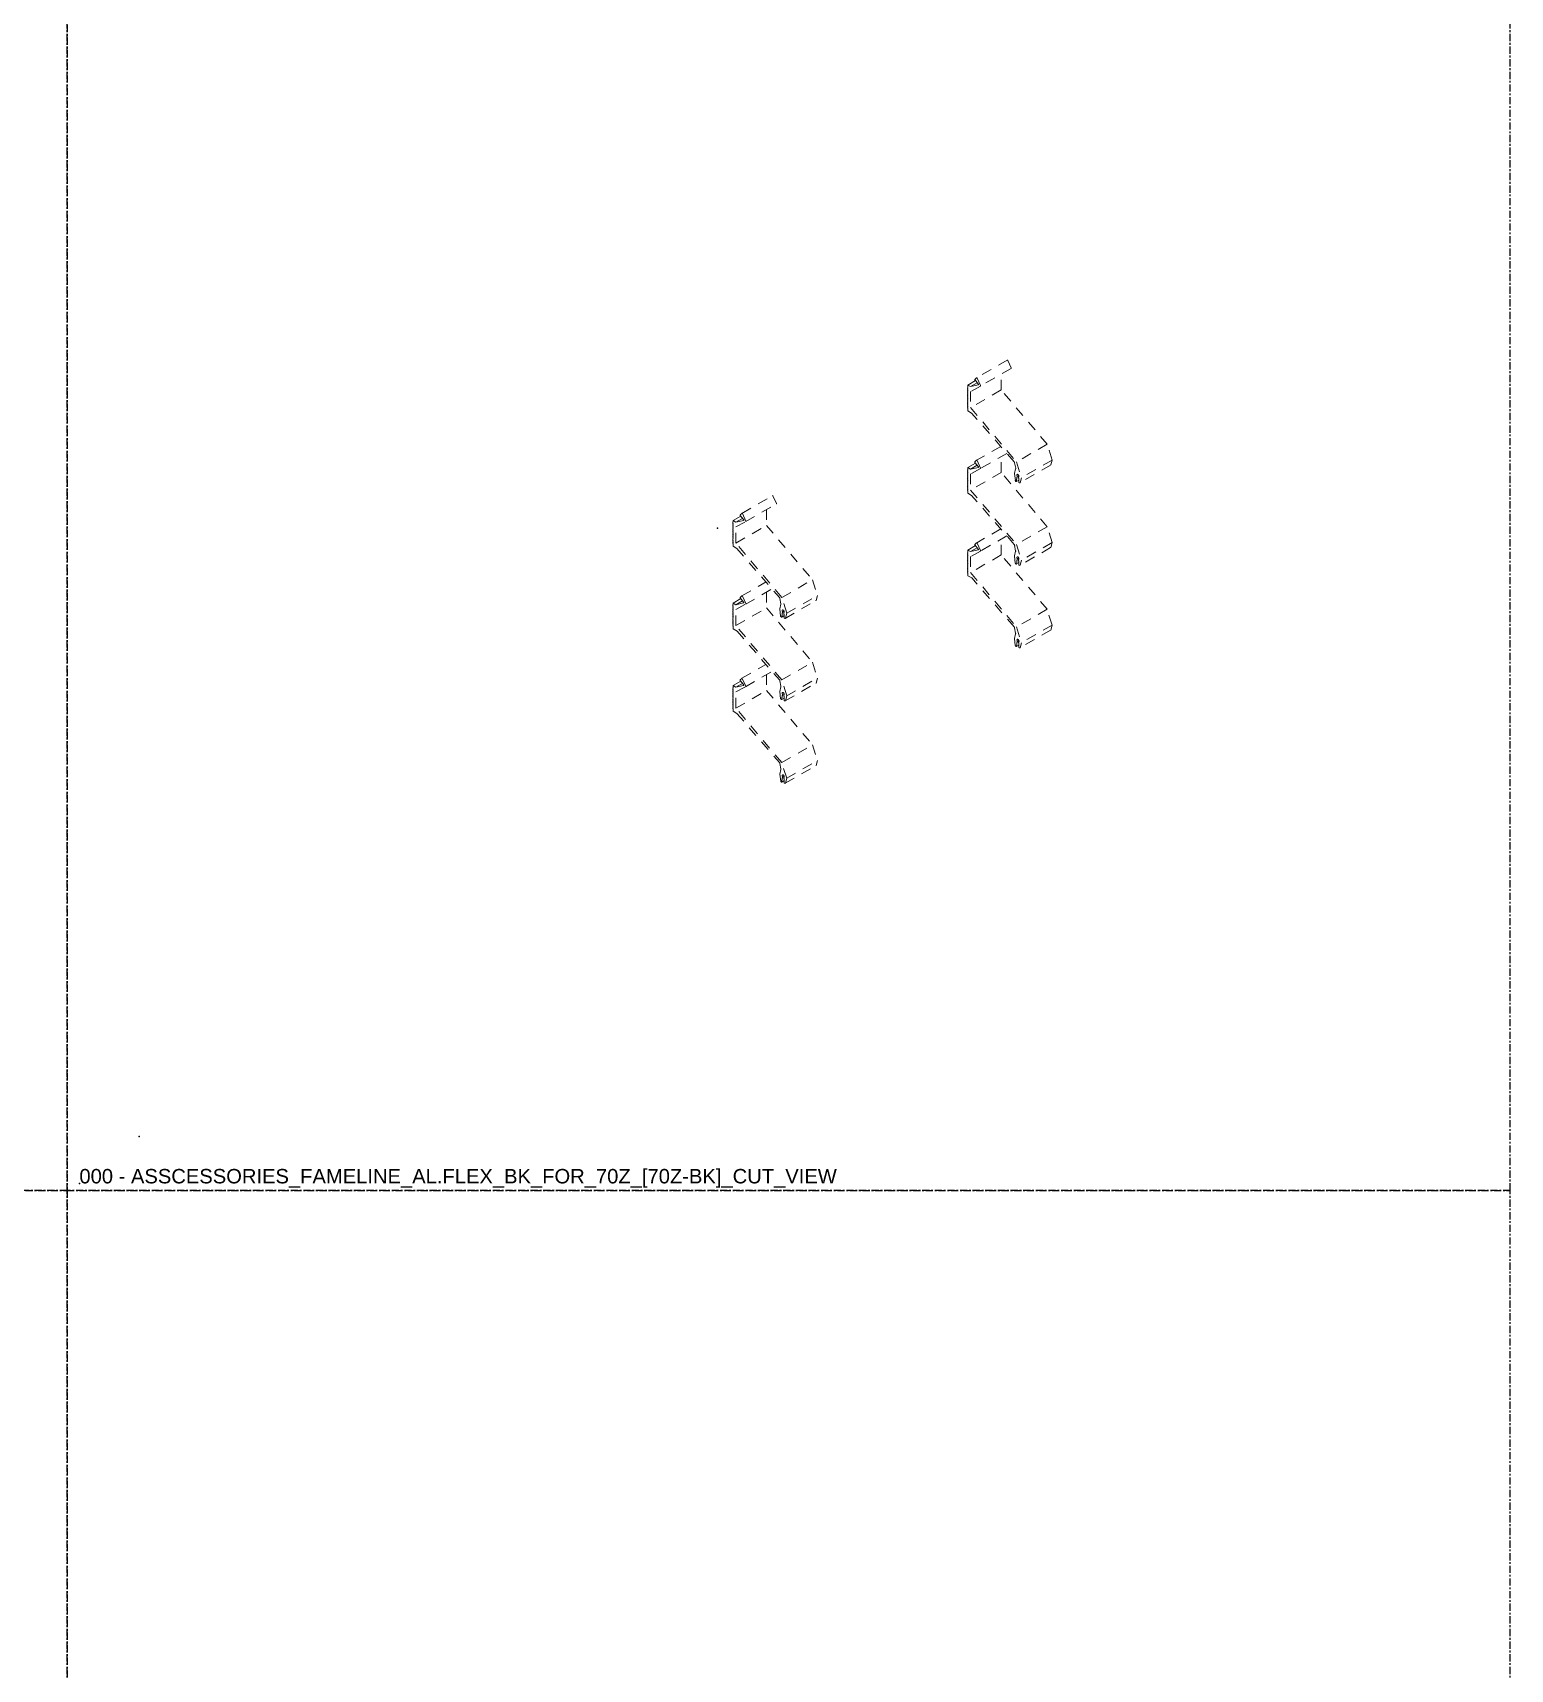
# Model space of a CAD drawing. Header units: millimetres. Extents: x -244126 to 368105, y -173968 to 259060.
# Drawn here: x 159860 to 160884, y 40996 to 42130 of the extents above; entities that cross this region are included whole.
import ezdxf

# ---------------------------------------------------------------- set-up
doc = ezdxf.new("R2010")
doc.units = ezdxf.units.MM
doc.header["$MEASUREMENT"] = 0
doc.linetypes.add('005_GG_TA_LINE', pattern=[13.75, 5, -1.25, 1.25, -1.25, 5])
doc.linetypes.add('TA_HL_002.00', pattern=[13, 7.1, -5.9])
doc.layers.add('001 - ASCESSORIES', color=1, linetype='Continuous')
doc.styles.get("Standard").update_dxf_attribs({"font": 'arial.ttf'})

# ---------------------------------------------------------------- blocks, each defined once
blk = doc.blocks.new('000 - ASSCESSORIES_FAMELINE_AL.FLEX_BK_FOR_70Z_[70Z-BK]_ISOMATRIC_VIEW')
at = {"color": 3}
blk.add_point((0, 0), dxfattribs=at)
at = {"layer": '001 - ASCESSORIES', "color": 0, "linetype": 'ByBlock', "lineweight": 0, "extrusion": (0.408248, 0.707107, 0.57735)}
for p, q in [((19.8, 0.4), (18.2, 0)), ((19.5, -5.6), (20, 0.1)), ((19.8, 0.4), (44.3, 0.4)), ((44.5, 0.1), (44, -5.6)), ((206, 0), (207.6, 0.4)), ((207.8, 0.1), (207.3, -5.6)), ((232.1, 0.4), (207.6, 0.4)), ((231.7, -5.6), (232.3, 0.1)), ((5.9, -15.4), (11.5, -5.7)), ((6.1, -11.1), (5.9, -11.1)), ((5.9, -11.1), (5.9, -11.4)), ((6.2, -10.8), (6.1, -10.8)), ((6.1, -10.8), (6.1, -11.1)), ((6.4, -10.5), (6.2, -10.5)), ((6.2, -10.5), (6.2, -10.8)), ((6.5, -10.3), (6.4, -10.3)), ((6.4, -10.3), (6.4, -10.5)), ((6.7, -10), (6.5, -10)), ((6.5, -10), (6.5, -10.3)), ((6.9, -9.7), (6.7, -9.7)), ((6.7, -9.7), (6.7, -10)), ((7, -9.4), (6.9, -9.4)), ((6.9, -9.4), (6.9, -9.7)), ((7.2, -9.1), (7, -9.1)), ((7, -9.1), (7, -9.4)), ((7.4, -8.9), (7.2, -8.9)), ((7.2, -8.9), (7.2, -9.1)), ((7.5, -8.6), (7.4, -8.6)), ((7.4, -8.6), (7.4, -8.9)), ((7.7, -8.3), (7.5, -8.3)), ((7.5, -8.3), (7.5, -8.6)), ((7.9, -8), (7.7, -8)), ((7.7, -8), (7.7, -8.3)), ((8, -7.7), (7.9, -7.7)), ((7.9, -7.7), (7.9, -8)), ((8.2, -7.4), (8, -7.4)), ((8, -7.4), (8, -7.7)), ((8.3, -7.2), (8.2, -7.2)), ((8.2, -7.2), (8.2, -7.4)), ((8.5, -6.9), (8.3, -6.9)), ((8.3, -6.9), (8.3, -7.2)), ((8.7, -6.6), (8.5, -6.6)), ((8.5, -6.6), (8.5, -6.9)), ((8.8, -6.3), (8.7, -6.3)), ((8.7, -6.3), (8.7, -6.6)), ((9, -6), (8.8, -6)), ((8.8, -6), (8.8, -6.3)), ((9.2, -5.7), (9, -5.7)), ((9, -5.7), (9, -6)), ((9.3, -5.5), (9.2, -5.5)), ((9.2, -5.5), (9.2, -5.7)), ((9.5, -5.2), (9.3, -5.2)), ((9.3, -5.2), (9.3, -5.5)), ((9.7, -4.9), (9.5, -4.9)), ((9.5, -4.9), (9.5, -5.2)), ((9.8, -4.6), (9.7, -4.6)), ((9.7, -4.6), (9.7, -4.9)), ((9.8, -4.3), (9.8, -4.6)), ((10, -4.3), (9.8, -4.3)), ((10.1, -4), (10, -4)), ((10, -4), (10, -4.3)), ((10.3, -3.8), (10.1, -3.8)), ((10.1, -3.8), (10.1, -4)), ((10.5, -3.5), (10.3, -3.5)), ((10.3, -3.5), (10.3, -3.8)), ((10.6, -3.2), (10.5, -3.2)), ((10.5, -3.2), (10.5, -3.5)), ((10.8, -2.9), (10.6, -2.9)), ((10.6, -2.9), (10.6, -3.2)), ((11, -2.6), (10.8, -2.6)), ((10.8, -2.6), (10.8, -2.9)), ((11.1, -2.3), (11, -2.3)), ((11, -2.3), (11, -2.6)), ((12, -0.9), (11.1, -2.3)), ((11.5, -5.7), (19.2, -5.9)), ((13.1, -2.8), (12, -0.9)), ((12, -0.9), (18.1, -0.9)), ((18.4, -4.5), (13.1, -2.8)), ((13.1, -2.8), (18.4, -2.8)), ((18.1, -0.3), (18.6, -4.2)), ((19.2, -5.9), (43.7, -5.9)), ((35.8, -5.9), (30.3, -15.4)), ((199.3, -5.7), (193.6, -15.4)), ((193.7, -11.1), (193.9, -11.1)), ((193.7, -11.4), (193.7, -11.1)), ((193.9, -10.8), (194, -10.8)), ((193.9, -11.1), (193.9, -10.8)), ((194, -10.5), (194.2, -10.5)), ((194, -10.8), (194, -10.5)), ((194.2, -10.3), (194.3, -10.3)), ((194.2, -10.5), (194.2, -10.3)), ((194.3, -10), (194.5, -10)), ((194.3, -10.3), (194.3, -10)), ((194.5, -9.7), (194.7, -9.7)), ((194.5, -10), (194.5, -9.7)), ((194.7, -9.4), (194.8, -9.4)), ((194.7, -9.7), (194.7, -9.4)), ((194.8, -9.1), (195, -9.1)), ((194.8, -9.4), (194.8, -9.1)), ((195, -8.9), (195.2, -8.9)), ((195, -9.1), (195, -8.9)), ((195.2, -8.6), (195.3, -8.6)), ((195.2, -8.9), (195.2, -8.6)), ((195.3, -8.3), (195.5, -8.3)), ((195.3, -8.6), (195.3, -8.3)), ((195.5, -8), (195.6, -8)), ((195.5, -8.3), (195.5, -8)), ((195.6, -7.7), (195.8, -7.7)), ((195.6, -8), (195.6, -7.7)), ((195.8, -7.4), (196, -7.4)), ((195.8, -7.7), (195.8, -7.4)), ((196, -7.2), (196.1, -7.2)), ((196, -7.4), (196, -7.2)), ((196.1, -6.9), (196.3, -6.9)), ((196.1, -7.2), (196.1, -6.9)), ((196.3, -6.6), (196.5, -6.6)), ((196.3, -6.9), (196.3, -6.6)), ((196.5, -6.3), (196.6, -6.3)), ((196.5, -6.6), (196.5, -6.3)), ((196.6, -6), (196.8, -6)), ((196.6, -6.3), (196.6, -6)), ((196.8, -5.7), (197, -5.7)), ((196.8, -6), (196.8, -5.7)), ((197, -5.5), (197.1, -5.5)), ((197, -5.7), (197, -5.5)), ((197.1, -5.2), (197.3, -5.2)), ((197.1, -5.5), (197.1, -5.2)), ((197.3, -4.9), (197.4, -4.9)), ((197.3, -5.2), (197.3, -4.9)), ((197.4, -4.6), (197.6, -4.6)), ((197.4, -4.9), (197.4, -4.6)), ((197.6, -4.6), (197.6, -4.3)), ((197.6, -4.3), (197.8, -4.3)), ((197.8, -4), (197.9, -4)), ((197.8, -4.3), (197.8, -4)), ((197.9, -3.8), (198.1, -3.8)), ((197.9, -4), (197.9, -3.8)), ((198.1, -3.5), (198.3, -3.5)), ((198.1, -3.8), (198.1, -3.5)), ((198.3, -3.2), (198.4, -3.2)), ((198.3, -3.5), (198.3, -3.2)), ((198.4, -2.9), (198.6, -2.9)), ((198.4, -3.2), (198.4, -2.9)), ((198.6, -2.6), (198.8, -2.6)), ((198.6, -2.9), (198.6, -2.6)), ((198.8, -2.3), (198.9, -2.3)), ((198.8, -2.6), (198.8, -2.3)), ((198.9, -2.3), (199.8, -0.9)), ((207, -5.9), (199.3, -5.7)), ((199.8, -0.9), (200.9, -2.8)), ((205.9, -0.9), (199.8, -0.9)), ((200.9, -2.8), (206.2, -4.5)), ((206.2, -2.8), (200.9, -2.8)), ((206.4, -4.2), (205.9, -0.3)), ((231.5, -5.9), (207, -5.9)), ((218.1, -15.4), (223.6, -5.9)), ((3.9, -14.8), (3.1, -16.3)), ((3.1, -16.3), (4.6, -19)), ((4.1, -14.5), (3.9, -14.5)), ((3.9, -14.5), (3.9, -14.8)), ((4.3, -14.2), (4.1, -14.2)), ((4.1, -14.2), (4.1, -14.5)), ((4.4, -13.9), (4.3, -13.9)), ((4.3, -13.9), (4.3, -14.2)), ((4.6, -13.7), (4.4, -13.7)), ((4.4, -13.7), (4.4, -13.9)), ((4.8, -13.4), (4.6, -13.4)), ((4.6, -13.4), (4.6, -13.7)), ((4.6, -19), (13.2, -63)), ((4.9, -13.1), (4.8, -13.1)), ((4.8, -13.1), (4.8, -13.4)), ((5.1, -12.8), (4.9, -12.8)), ((4.9, -12.8), (4.9, -13.1)), ((5.2, -12.5), (5.1, -12.5)), ((5.1, -12.5), (5.1, -12.8)), ((5.4, -12.2), (5.2, -12.2)), ((5.2, -12.2), (5.2, -12.5)), ((5.6, -12), (5.4, -12)), ((5.4, -12), (5.4, -12.2)), ((5.7, -11.7), (5.6, -11.7)), ((5.6, -11.7), (5.6, -12)), ((5.9, -11.4), (5.7, -11.4)), ((5.7, -11.4), (5.7, -11.7)), ((14.6, -63.9), (5.9, -15.4)), ((5.9, -15.4), (30.3, -15.4)), ((30.3, -15.4), (39.1, -63.9)), ((190.9, -16.3), (191.7, -14.8)), ((192.4, -19), (190.9, -16.3)), ((191.7, -14.5), (191.9, -14.5)), ((191.7, -14.8), (191.7, -14.5)), ((191.9, -14.2), (192.1, -14.2)), ((191.9, -14.5), (191.9, -14.2)), ((192.1, -13.9), (192.2, -13.9)), ((192.1, -14.2), (192.1, -13.9)), ((192.2, -13.7), (192.4, -13.7)), ((192.2, -13.9), (192.2, -13.7)), ((192.4, -13.4), (192.5, -13.4)), ((192.4, -13.7), (192.4, -13.4)), ((201, -63), (192.4, -19)), ((192.5, -13.1), (192.7, -13.1)), ((192.5, -13.4), (192.5, -13.1)), ((192.7, -12.8), (192.9, -12.8)), ((192.7, -13.1), (192.7, -12.8)), ((192.9, -12.5), (193, -12.5)), ((192.9, -12.8), (192.9, -12.5)), ((193, -12.2), (193.2, -12.2)), ((193, -12.5), (193, -12.2)), ((193.2, -12), (193.4, -12)), ((193.2, -12.2), (193.2, -12)), ((193.4, -11.7), (193.5, -11.7)), ((193.4, -12), (193.4, -11.7)), ((193.5, -11.4), (193.7, -11.4)), ((193.5, -11.7), (193.5, -11.4)), ((193.6, -15.4), (202.4, -63.9)), ((218.1, -15.4), (193.6, -15.4)), ((226.9, -63.9), (218.1, -15.4)), ((-22.7, -64.9), (-17.1, -55.2)), ((-20.2, -56.7), (-20.4, -56.7)), ((-20.4, -56.7), (-20.4, -56.9)), ((-20.1, -56.4), (-20.2, -56.4)), ((-20.2, -56.4), (-20.2, -56.7)), ((-19.9, -56.1), (-20.1, -56.1)), ((-20.1, -56.1), (-20.1, -56.4)), ((-19.7, -55.8), (-19.9, -55.8)), ((-19.9, -55.8), (-19.9, -56.1)), ((-19.6, -55.5), (-19.7, -55.5)), ((-19.7, -55.5), (-19.7, -55.8)), ((-19.4, -55.2), (-19.6, -55.2)), ((-19.6, -55.2), (-19.6, -55.5)), ((-19.3, -55), (-19.4, -55)), ((-19.4, -55), (-19.4, -55.2)), ((-19.1, -54.7), (-19.3, -54.7)), ((-19.3, -54.7), (-19.3, -55)), ((-18.9, -54.4), (-19.1, -54.4)), ((-19.1, -54.4), (-19.1, -54.7)), ((-18.8, -54.1), (-18.9, -54.1)), ((-18.9, -54.1), (-18.9, -54.4)), ((-18.8, -53.8), (-18.8, -54.1)), ((-18.6, -53.8), (-18.8, -53.8)), ((-18.4, -53.5), (-18.6, -53.5)), ((-18.6, -53.5), (-18.6, -53.8)), ((-18.3, -53.3), (-18.4, -53.3)), ((-18.4, -53.3), (-18.4, -53.5)), ((-18.1, -53), (-18.3, -53)), ((-18.3, -53), (-18.3, -53.3)), ((-17.9, -52.7), (-18.1, -52.7)), ((-18.1, -52.7), (-18.1, -53)), ((-17.8, -52.4), (-17.9, -52.4)), ((-17.9, -52.4), (-17.9, -52.7)), ((-17.6, -52.1), (-17.8, -52.1)), ((-17.8, -52.1), (-17.8, -52.4)), ((-17.5, -51.8), (-17.6, -51.8)), ((-17.6, -51.8), (-17.6, -52.1)), ((-16.6, -50.4), (-17.5, -51.8)), ((-17.1, -55.2), (-9.4, -55.4)), ((-15.5, -52.3), (-16.6, -50.4)), ((-16.6, -50.4), (-10.4, -50.4)), ((-10.2, -54), (-15.5, -52.3)), ((-15.5, -52.3), (-10.2, -52.3)), ((-10.5, -49.8), (-10, -53.7)), ((-8.8, -49.1), (-10.4, -49.5)), ((-9.4, -55.4), (11.7, -55.4)), ((-9.1, -55.1), (-8.6, -49.4)), ((-8.8, -49.1), (10.5, -49.1)), ((7.2, -55.4), (1.8, -64.9)), ((170.7, -55.2), (165.1, -64.9)), ((167.4, -56.7), (167.6, -56.7)), ((167.4, -56.9), (167.4, -56.7)), ((167.6, -56.4), (167.7, -56.4)), ((167.6, -56.7), (167.6, -56.4)), ((167.7, -56.1), (167.9, -56.1)), ((167.7, -56.4), (167.7, -56.1)), ((167.9, -55.8), (168.1, -55.8)), ((167.9, -56.1), (167.9, -55.8)), ((168.1, -55.5), (168.2, -55.5)), ((168.1, -55.8), (168.1, -55.5)), ((168.2, -55.2), (168.4, -55.2)), ((168.2, -55.5), (168.2, -55.2)), ((168.4, -55), (168.5, -55)), ((168.4, -55.2), (168.4, -55)), ((168.5, -54.7), (168.7, -54.7)), ((168.5, -55), (168.5, -54.7)), ((168.7, -54.4), (168.9, -54.4)), ((168.7, -54.7), (168.7, -54.4)), ((168.9, -54.1), (169, -54.1)), ((168.9, -54.4), (168.9, -54.1)), ((169, -54.1), (169, -53.8)), ((169, -53.8), (169.2, -53.8)), ((169.2, -53.5), (169.4, -53.5)), ((169.2, -53.8), (169.2, -53.5)), ((169.4, -53.3), (169.5, -53.3)), ((169.4, -53.5), (169.4, -53.3)), ((169.5, -53), (169.7, -53)), ((169.5, -53.3), (169.5, -53)), ((169.7, -52.7), (169.8, -52.7)), ((169.7, -53), (169.7, -52.7)), ((169.8, -52.4), (170, -52.4)), ((169.8, -52.7), (169.8, -52.4)), ((170, -52.1), (170.2, -52.1)), ((170, -52.4), (170, -52.1)), ((170.2, -51.8), (170.3, -51.8)), ((170.2, -52.1), (170.2, -51.8)), ((170.3, -51.8), (171.2, -50.4)), ((178.4, -55.4), (170.7, -55.2)), ((171.2, -50.4), (172.3, -52.3)), ((177.3, -50.4), (171.2, -50.4)), ((172.3, -52.3), (177.6, -54)), ((177.6, -52.3), (172.3, -52.3)), ((177.8, -53.7), (177.3, -49.8)), ((177.4, -49.5), (179, -49.1)), ((199.5, -55.4), (178.4, -55.4)), ((179.2, -49.4), (178.7, -55.1)), ((198.3, -49.1), (179, -49.1)), ((189.6, -64.9), (195, -55.4)), ((-24.6, -64.3), (-25.5, -65.8)), ((-25.5, -65.8), (-23.9, -68.5)), ((-24.5, -64), (-24.6, -64)), ((-24.6, -64), (-24.6, -64.3)), ((-24.3, -63.7), (-24.5, -63.7)), ((-24.5, -63.7), (-24.5, -64)), ((-24.2, -63.4), (-24.3, -63.4)), ((-24.3, -63.4), (-24.3, -63.7)), ((-24, -63.2), (-24.2, -63.2)), ((-24.2, -63.2), (-24.2, -63.4)), ((-23.8, -62.9), (-24, -62.9)), ((-24, -62.9), (-24, -63.2)), ((-23.7, -62.6), (-23.8, -62.6)), ((-23.8, -62.6), (-23.8, -62.9)), ((-23.5, -62.3), (-23.7, -62.3)), ((-23.7, -62.3), (-23.7, -62.6)), ((-23.3, -62), (-23.5, -62)), ((-23.5, -62), (-23.5, -62.3)), ((-23.2, -61.7), (-23.3, -61.7)), ((-23.3, -61.7), (-23.3, -62)), ((-23, -61.5), (-23.2, -61.5)), ((-23.2, -61.5), (-23.2, -61.7)), ((-22.8, -61.2), (-23, -61.2)), ((-23, -61.2), (-23, -61.5)), ((-22.7, -60.9), (-22.8, -60.9)), ((-22.8, -60.9), (-22.8, -61.2)), ((-22.5, -60.6), (-22.7, -60.6)), ((-22.7, -60.6), (-22.7, -60.9)), ((-14, -113.4), (-22.7, -64.9)), ((-22.7, -64.9), (1.8, -64.9)), ((-22.4, -60.3), (-22.5, -60.3)), ((-22.5, -60.3), (-22.5, -60.6)), ((-22.2, -60), (-22.4, -60)), ((-22.4, -60), (-22.4, -60.3)), ((-22, -59.8), (-22.2, -59.8)), ((-22.2, -59.8), (-22.2, -60)), ((-21.9, -59.5), (-22, -59.5)), ((-22, -59.5), (-22, -59.8)), ((-21.7, -59.2), (-21.9, -59.2)), ((-21.9, -59.2), (-21.9, -59.5)), ((-21.5, -58.9), (-21.7, -58.9)), ((-21.7, -58.9), (-21.7, -59.2)), ((-21.4, -58.6), (-21.5, -58.6)), ((-21.5, -58.6), (-21.5, -58.9)), ((-21.2, -58.3), (-21.4, -58.3)), ((-21.4, -58.3), (-21.4, -58.6)), ((-21, -58.1), (-21.2, -58.1)), ((-21.2, -58.1), (-21.2, -58.3)), ((-20.9, -57.8), (-21, -57.8)), ((-21, -57.8), (-21, -58.1)), ((-20.7, -57.5), (-20.9, -57.5)), ((-20.9, -57.5), (-20.9, -57.8)), ((-20.6, -57.2), (-20.7, -57.2)), ((-20.7, -57.2), (-20.7, -57.5)), ((-20.4, -56.9), (-20.6, -56.9)), ((-20.6, -56.9), (-20.6, -57.2)), ((1.8, -64.9), (10.5, -113.4)), ((11.7, -67.7), (9.4, -70.1)), ((13.1, -63.8), (11.9, -67.4)), ((12.1, -75.1), (14.6, -63.9)), ((14.6, -63.9), (39.1, -63.9)), ((39.1, -63.9), (36.6, -75.1)), ((162.3, -65.8), (163.2, -64.3)), ((163.8, -68.5), (162.3, -65.8)), ((163.2, -64), (163.3, -64)), ((163.2, -64.3), (163.2, -64)), ((163.3, -63.7), (163.5, -63.7)), ((163.3, -64), (163.3, -63.7)), ((163.5, -63.4), (163.6, -63.4)), ((163.5, -63.7), (163.5, -63.4)), ((163.6, -63.2), (163.8, -63.2)), ((163.6, -63.4), (163.6, -63.2)), ((163.8, -62.9), (164, -62.9)), ((163.8, -63.2), (163.8, -62.9)), ((164, -62.6), (164.1, -62.6)), ((164, -62.9), (164, -62.6)), ((164.1, -62.3), (164.3, -62.3)), ((164.1, -62.6), (164.1, -62.3)), ((164.3, -62), (164.5, -62)), ((164.3, -62.3), (164.3, -62)), ((164.5, -61.7), (164.6, -61.7)), ((164.5, -62), (164.5, -61.7)), ((164.6, -61.5), (164.8, -61.5)), ((164.6, -61.7), (164.6, -61.5)), ((164.8, -61.2), (164.9, -61.2)), ((164.8, -61.5), (164.8, -61.2)), ((164.9, -60.9), (165.1, -60.9)), ((164.9, -61.2), (164.9, -60.9)), ((165.1, -60.6), (165.3, -60.6)), ((165.1, -60.9), (165.1, -60.6)), ((165.1, -64.9), (173.8, -113.4)), ((189.6, -64.9), (165.1, -64.9)), ((165.3, -60.3), (165.4, -60.3)), ((165.3, -60.6), (165.3, -60.3)), ((165.4, -60), (165.6, -60)), ((165.4, -60.3), (165.4, -60)), ((165.6, -59.8), (165.8, -59.8)), ((165.6, -60), (165.6, -59.8)), ((165.8, -59.5), (165.9, -59.5)), ((165.8, -59.8), (165.8, -59.5)), ((165.9, -59.2), (166.1, -59.2)), ((165.9, -59.5), (165.9, -59.2)), ((166.1, -58.9), (166.3, -58.9)), ((166.1, -59.2), (166.1, -58.9)), ((166.3, -58.6), (166.4, -58.6)), ((166.3, -58.9), (166.3, -58.6)), ((166.4, -58.3), (166.6, -58.3)), ((166.4, -58.6), (166.4, -58.3)), ((166.6, -58.1), (166.7, -58.1)), ((166.6, -58.3), (166.6, -58.1)), ((166.7, -57.8), (166.9, -57.8)), ((166.7, -58.1), (166.7, -57.8)), ((166.9, -57.5), (167.1, -57.5)), ((166.9, -57.8), (166.9, -57.5)), ((167.1, -57.2), (167.2, -57.2)), ((167.1, -57.5), (167.1, -57.2)), ((167.2, -56.9), (167.4, -56.9)), ((167.2, -57.2), (167.2, -56.9)), ((198.3, -113.4), (189.6, -64.9)), ((197.2, -70.1), (199.5, -67.7)), ((199.7, -67.4), (200.9, -63.8)), ((202.4, -63.9), (199.9, -75.1)), ((226.9, -63.9), (202.4, -63.9)), ((224.4, -75.1), (226.9, -63.9)), ((-23.9, -68.5), (-15.4, -112.5)), ((9.4, -70.1), (7.4, -74.7)), ((7.5, -75.4), (7.6, -75.6)), ((7.8, -75.6), (9.7, -75.6)), ((9, -77.3), (9.3, -77.6)), ((9.4, -77.6), (33.9, -77.6)), ((9.6, -77.6), (12.1, -75.1)), ((10.2, -72.8), (11.3, -72.8)), ((10.6, -73.5), (10.9, -73.5)), ((12.1, -75.1), (36.6, -75.1)), ((36.6, -75.1), (34.1, -77.6)), ((172.4, -112.5), (163.8, -68.5)), ((195.2, -74.7), (197.2, -70.1)), ((195.4, -75.6), (195.3, -75.4)), ((197.5, -75.6), (195.6, -75.6)), ((197.1, -77.6), (196.8, -77.3)), ((221.7, -77.6), (197.2, -77.6)), ((199.9, -75.1), (197.4, -77.6)), ((199.1, -72.8), (198, -72.8)), ((198.7, -73.5), (198.4, -73.5)), ((224.4, -75.1), (199.9, -75.1)), ((221.9, -77.6), (224.4, -75.1)), ((-46.4, -101.9), (-46.5, -101.9)), ((-46.5, -101.9), (-46.5, -102.2)), ((-46.2, -101.6), (-46.4, -101.6)), ((-46.4, -101.6), (-46.4, -101.9)), ((-46, -101.3), (-46.2, -101.3)), ((-46.2, -101.3), (-46.2, -101.6)), ((-45.2, -99.9), (-46, -101.3)), ((-44, -101.8), (-45.2, -99.9)), ((-45.2, -99.9), (-39, -99.9)), ((-38.8, -103.5), (-44, -101.8)), ((-44, -101.8), (-38.8, -101.8)), ((-39.1, -99.3), (-38.6, -103.2)), ((-37.4, -98.6), (-38.9, -99)), ((-37.7, -104.6), (-37.2, -98.9)), ((-37.3, -98.6), (-18.1, -98.6)), ((141.3, -101.9), (141.4, -101.9)), ((141.3, -102.2), (141.3, -101.9)), ((141.4, -101.6), (141.6, -101.6)), ((141.4, -101.9), (141.4, -101.6)), ((141.6, -101.3), (141.8, -101.3)), ((141.6, -101.6), (141.6, -101.3)), ((141.8, -101.3), (142.6, -99.9)), ((142.6, -99.9), (143.8, -101.8)), ((148.8, -99.9), (142.6, -99.9)), ((143.8, -101.8), (149, -103.5)), ((149, -101.8), (143.8, -101.8)), ((149.2, -103.2), (148.7, -99.3)), ((148.8, -99), (150.4, -98.6)), ((150.6, -98.9), (150.1, -104.6)), ((169.7, -98.6), (150.5, -98.6)), ((-52.9, -113.2), (-53.1, -113.2)), ((-53.1, -113.2), (-53.1, -113.5)), ((-52.7, -112.9), (-52.9, -112.9)), ((-52.9, -112.9), (-52.9, -113.2)), ((-52.6, -112.7), (-52.7, -112.7)), ((-52.7, -112.7), (-52.7, -112.9)), ((-52.4, -112.4), (-52.6, -112.4)), ((-52.6, -112.4), (-52.6, -112.7)), ((-52.2, -112.1), (-52.4, -112.1)), ((-52.4, -112.1), (-52.4, -112.4)), ((-52.1, -111.8), (-52.2, -111.8)), ((-52.2, -111.8), (-52.2, -112.1)), ((-51.9, -111.5), (-52.1, -111.5)), ((-52.1, -111.5), (-52.1, -111.8)), ((-51.7, -111.2), (-51.9, -111.2)), ((-51.9, -111.2), (-51.9, -111.5)), ((-51.6, -111), (-51.7, -111)), ((-51.7, -111), (-51.7, -111.2)), ((-51.4, -110.7), (-51.6, -110.7)), ((-51.6, -110.7), (-51.6, -111)), ((-51.3, -110.4), (-51.4, -110.4)), ((-51.4, -110.4), (-51.4, -110.7)), ((-51.3, -114.4), (-45.7, -104.7)), ((-51.1, -110.1), (-51.3, -110.1)), ((-51.3, -110.1), (-51.3, -110.4)), ((-50.9, -109.8), (-51.1, -109.8)), ((-51.1, -109.8), (-51.1, -110.1)), ((-50.8, -109.5), (-50.9, -109.5)), ((-50.9, -109.5), (-50.9, -109.8)), ((-50.6, -109.3), (-50.8, -109.3)), ((-50.8, -109.3), (-50.8, -109.5)), ((-50.4, -109), (-50.6, -109)), ((-50.6, -109), (-50.6, -109.3)), ((-50.3, -108.7), (-50.4, -108.7)), ((-50.4, -108.7), (-50.4, -109)), ((-50.1, -108.4), (-50.3, -108.4)), ((-50.3, -108.4), (-50.3, -108.7)), ((-50, -108.1), (-50.1, -108.1)), ((-50.1, -108.1), (-50.1, -108.4)), ((-49.8, -107.8), (-50, -107.8)), ((-50, -107.8), (-50, -108.1)), ((-49.6, -107.6), (-49.8, -107.6)), ((-49.8, -107.6), (-49.8, -107.8)), ((-49.5, -107.3), (-49.6, -107.3)), ((-49.6, -107.3), (-49.6, -107.6)), ((-49.3, -107), (-49.5, -107)), ((-49.5, -107), (-49.5, -107.3)), ((-49.1, -106.7), (-49.3, -106.7)), ((-49.3, -106.7), (-49.3, -107)), ((-49, -106.4), (-49.1, -106.4)), ((-49.1, -106.4), (-49.1, -106.7)), ((-48.8, -106.1), (-49, -106.1)), ((-49, -106.1), (-49, -106.4)), ((-48.6, -105.9), (-48.8, -105.9)), ((-48.8, -105.9), (-48.8, -106.1)), ((-48.5, -105.6), (-48.6, -105.6)), ((-48.6, -105.6), (-48.6, -105.9)), ((-48.3, -105.3), (-48.5, -105.3)), ((-48.5, -105.3), (-48.5, -105.6)), ((-48.2, -105), (-48.3, -105)), ((-48.3, -105), (-48.3, -105.3)), ((-48, -104.7), (-48.2, -104.7)), ((-48.2, -104.7), (-48.2, -105)), ((-47.8, -104.5), (-48, -104.5)), ((-48, -104.5), (-48, -104.7)), ((-47.7, -104.2), (-47.8, -104.2)), ((-47.8, -104.2), (-47.8, -104.5)), ((-47.5, -103.9), (-47.7, -103.9)), ((-47.7, -103.9), (-47.7, -104.2)), ((-47.3, -103.6), (-47.5, -103.6)), ((-47.5, -103.6), (-47.5, -103.9)), ((-47.3, -103.3), (-47.3, -103.6)), ((-47.2, -103.3), (-47.3, -103.3)), ((-47, -103), (-47.2, -103)), ((-47.2, -103), (-47.2, -103.3)), ((-46.9, -102.8), (-47, -102.8)), ((-47, -102.8), (-47, -103)), ((-46.7, -102.5), (-46.9, -102.5)), ((-46.9, -102.5), (-46.9, -102.8)), ((-46.5, -102.2), (-46.7, -102.2)), ((-46.7, -102.2), (-46.7, -102.5)), ((-45.7, -104.7), (-38, -104.9)), ((-38, -104.9), (-16.9, -104.9)), ((-21.3, -104.9), (-26.8, -114.4)), ((-15.4, -113.3), (-16.7, -116.9)), ((134.7, -113.2), (134.9, -113.2)), ((134.7, -113.5), (134.7, -113.2)), ((134.9, -112.9), (135.1, -112.9)), ((134.9, -113.2), (134.9, -112.9)), ((135.1, -112.7), (135.2, -112.7)), ((135.1, -112.9), (135.1, -112.7)), ((135.2, -112.4), (135.4, -112.4)), ((135.2, -112.7), (135.2, -112.4)), ((135.4, -112.1), (135.6, -112.1)), ((135.4, -112.4), (135.4, -112.1)), ((135.6, -111.8), (135.7, -111.8)), ((135.6, -112.1), (135.6, -111.8)), ((135.7, -111.5), (135.9, -111.5)), ((135.7, -111.8), (135.7, -111.5)), ((135.9, -111.2), (136, -111.2)), ((135.9, -111.5), (135.9, -111.2)), ((136, -111), (136.2, -111)), ((136, -111.2), (136, -111)), ((136.2, -110.7), (136.4, -110.7)), ((136.2, -111), (136.2, -110.7)), ((136.4, -110.4), (136.5, -110.4)), ((136.4, -110.7), (136.4, -110.4)), ((142.1, -104.7), (136.5, -114.4)), ((136.5, -110.1), (136.7, -110.1)), ((136.5, -110.4), (136.5, -110.1)), ((136.7, -109.8), (136.9, -109.8)), ((136.7, -110.1), (136.7, -109.8)), ((136.9, -109.5), (137, -109.5)), ((136.9, -109.8), (136.9, -109.5)), ((137, -109.3), (137.2, -109.3)), ((137, -109.5), (137, -109.3)), ((137.2, -109), (137.4, -109)), ((137.2, -109.3), (137.2, -109)), ((137.4, -108.7), (137.5, -108.7)), ((137.4, -109), (137.4, -108.7)), ((137.5, -108.4), (137.7, -108.4)), ((137.5, -108.7), (137.5, -108.4)), ((137.7, -108.1), (137.8, -108.1)), ((137.7, -108.4), (137.7, -108.1)), ((137.8, -107.8), (138, -107.8)), ((137.8, -108.1), (137.8, -107.8)), ((138, -107.6), (138.2, -107.6)), ((138, -107.8), (138, -107.6)), ((138.2, -107.3), (138.3, -107.3)), ((138.2, -107.6), (138.2, -107.3)), ((138.3, -107), (138.5, -107)), ((138.3, -107.3), (138.3, -107)), ((138.5, -106.7), (138.7, -106.7)), ((138.5, -107), (138.5, -106.7)), ((138.7, -106.4), (138.8, -106.4)), ((138.7, -106.7), (138.7, -106.4)), ((138.8, -106.1), (139, -106.1)), ((138.8, -106.4), (138.8, -106.1)), ((139, -105.9), (139.1, -105.9)), ((139, -106.1), (139, -105.9)), ((139.1, -105.6), (139.3, -105.6)), ((139.1, -105.9), (139.1, -105.6)), ((139.3, -105.3), (139.5, -105.3)), ((139.3, -105.6), (139.3, -105.3)), ((139.5, -105), (139.6, -105)), ((139.5, -105.3), (139.5, -105)), ((139.6, -104.7), (139.8, -104.7)), ((139.6, -105), (139.6, -104.7)), ((139.8, -104.5), (140, -104.5)), ((139.8, -104.7), (139.8, -104.5)), ((140, -104.2), (140.1, -104.2)), ((140, -104.5), (140, -104.2)), ((140.1, -103.9), (140.3, -103.9)), ((140.1, -104.2), (140.1, -103.9)), ((140.3, -103.6), (140.5, -103.6)), ((140.3, -103.9), (140.3, -103.6)), ((140.5, -103.6), (140.5, -103.3)), ((140.5, -103.3), (140.6, -103.3)), ((140.6, -103), (140.8, -103)), ((140.6, -103.3), (140.6, -103)), ((140.8, -102.8), (140.9, -102.8)), ((140.8, -103), (140.8, -102.8)), ((140.9, -102.5), (141.1, -102.5)), ((140.9, -102.8), (140.9, -102.5)), ((141.1, -102.2), (141.3, -102.2)), ((141.1, -102.5), (141.1, -102.2)), ((149.8, -104.9), (142.1, -104.7)), ((170.9, -104.9), (149.8, -104.9)), ((161, -114.4), (166.5, -104.9)), ((171.1, -116.9), (172.3, -113.3)), ((-53.2, -113.8), (-54.1, -115.3)), ((-54.1, -115.3), (-52.5, -118)), ((-53.1, -113.5), (-53.2, -113.5)), ((-53.2, -113.5), (-53.2, -113.8)), ((-52.5, -118), (-44, -162)), ((-42.6, -162.9), (-51.3, -114.4)), ((-51.3, -114.4), (-26.8, -114.4)), ((-26.8, -114.4), (-18.1, -162.9)), ((-19.2, -119.6), (-21.2, -124.2)), ((-16.9, -117.2), (-19.2, -119.6)), ((-19, -127.1), (-16.5, -124.6)), ((-18.4, -122.3), (-17.3, -122.3)), ((-18, -123), (-17.7, -123)), ((-16.5, -124.6), (-14, -113.4)), ((-16.5, -124.6), (8, -124.6)), ((-14, -113.4), (10.5, -113.4)), ((8, -124.6), (5.5, -127.1)), ((10.5, -113.4), (8, -124.6)), ((133.7, -115.3), (134.6, -113.8)), ((135.3, -118), (133.7, -115.3)), ((134.6, -113.5), (134.7, -113.5)), ((134.6, -113.8), (134.6, -113.5)), ((143.8, -162), (135.3, -118)), ((136.5, -114.4), (145.2, -162.9)), ((161, -114.4), (136.5, -114.4)), ((169.7, -162.9), (161, -114.4)), ((166.6, -124.2), (168.6, -119.6)), ((168.6, -119.6), (170.9, -117.2)), ((171.3, -124.6), (168.8, -127.1)), ((170.5, -122.3), (169.4, -122.3)), ((170.1, -123), (169.8, -123)), ((173.8, -113.4), (171.3, -124.6)), ((195.8, -124.6), (171.3, -124.6)), ((198.3, -113.4), (173.8, -113.4)), ((193.3, -127.1), (195.8, -124.6)), ((195.8, -124.6), (198.3, -113.4)), ((-21.1, -124.9), (-20.9, -125.1)), ((-20.8, -125.1), (-18.9, -125.1)), ((-19.6, -126.8), (-19.3, -127.1)), ((-19.1, -127.1), (5.4, -127.1)), ((166.9, -125.1), (166.7, -124.9)), ((168.9, -125.1), (167, -125.1)), ((168.5, -127.1), (168.2, -126.8)), ((193.2, -127.1), (168.7, -127.1)), ((-47.8, -169.1), (-49.7, -173.7)), ((-45.5, -166.7), (-47.8, -169.1)), ((-44, -162.8), (-45.3, -166.4)), ((-45.1, -174.1), (-42.6, -162.9)), ((-42.6, -162.9), (-18.1, -162.9)), ((-18.1, -162.9), (-20.6, -174.1)), ((138, -173.7), (140, -169.1)), ((140, -169.1), (142.3, -166.7)), ((142.5, -166.4), (143.8, -162.8)), ((145.2, -162.9), (142.7, -174.1)), ((169.7, -162.9), (145.2, -162.9)), ((167.2, -174.1), (169.7, -162.9)), ((-49.7, -174.4), (-49.5, -174.6)), ((-49.4, -174.6), (-47.4, -174.6)), ((-48.1, -176.3), (-47.9, -176.6)), ((-47.7, -176.6), (-23.2, -176.6)), ((-47.6, -176.6), (-45.1, -174.1)), ((-47, -171.8), (-45.9, -171.8)), ((-46.6, -172.5), (-46.3, -172.5)), ((-45.1, -174.1), (-20.6, -174.1)), ((-20.6, -174.1), (-23.1, -176.6)), ((138.3, -174.6), (138.1, -174.4)), ((140.4, -174.6), (138.4, -174.6)), ((139.9, -176.6), (139.7, -176.3)), ((164.6, -176.6), (140.1, -176.6)), ((142.7, -174.1), (140.2, -176.6)), ((141.9, -171.8), (140.8, -171.8)), ((141.5, -172.5), (141.2, -172.5)), ((167.2, -174.1), (142.7, -174.1)), ((164.7, -176.6), (167.2, -174.1))]:
    blk.add_line(p, q, dxfattribs=at)
at = {"layer": '001 - ASCESSORIES', "color": 0, "linetype": 'ByBlock', "lineweight": 0}
for centre, major_axis, start_param, end_param in [((18.2, -0.3), (0, 0.3), 0.141895, 1.797595), ((19.8, 0.1), (0, 0.3), -1.732589, 0.141895), ((232.1, 0.1), (0, 0.3), -1.732589, 0), ((19.2, -5.4), (0, -0.5), -0.013773, 1.309292), ((206.2, -4.2), (0, -0.3), -0.183111, 1.797595), ((231.5, -5.4), (0, -0.5), 0, 1.309292), ((-10.3, -49.8), (0, 0.3), 0.141895, 1.797595), ((-9.4, -54.9), (0, -0.5), -0.013773, 1.309292), ((-8.8, -49.4), (0, 0.3), -1.732589, 0.141895), ((177.6, -53.7), (0, -0.3), -0.183111, 1.797595), ((199.2, -66.9), (0, 1), -2.603648, -2.108741), ((200.4, -63.3), (0, 1), -2.108741, -1.246056), ((7.6, -75), (0, -0.5), -2.216568, -0.583655), ((7.8, -75.1), (0, -0.5), -0.583655, 0.836571), ((9.1, -77), (0, -0.3), -2.491265, -0.583655), ((9.4, -77.1), (0, -0.5), -0.583655, 0.523599), ((200.3, -82.6), (0, -10.6), -2.740019, -2.305021), ((193.5, -69.3), (0, 9.37), -2.491265, -2.040386), ((198.5, -72.6), (0, -1), -0.29191, 4.959847), ((221.7, -77.1), (0, -0.5), 0, 0.523599), ((-38.9, -99.3), (0, 0.3), 0.141895, 1.797595), ((-37.3, -98.9), (0, 0.3), -1.732589, 0.141895), ((-38, -104.4), (0, -0.5), -0.013773, 1.309292), ((149, -103.2), (0, -0.3), -0.183111, 1.797595), ((171.9, -112.8), (0, 1), -2.108741, -1.246056), ((-20.9, -124.5), (0, -0.5), -2.216568, -0.583655), ((171.8, -132.1), (0, -10.6), -2.740019, -2.305021), ((164.9, -118.8), (0, 9.37), -2.491265, -2.040386), ((169.9, -122.1), (0, -1), -0.29191, 4.959847), ((170.6, -116.4), (0, 1), -2.603648, -2.108741), ((-20.8, -124.6), (0, -0.5), -0.583655, 0.836571), ((-19.5, -126.5), (0, -0.3), -2.491265, -0.583655), ((-19.1, -126.6), (0, -0.5), -0.583655, 0.523599), ((193.2, -126.6), (0, -0.5), 0, 0.523599), ((142, -165.9), (0, 1), -2.603648, -2.108741), ((143.3, -162.3), (0, 1), -2.108741, -1.246056), ((-49.5, -174), (0, -0.5), -2.216568, -0.583655), ((-49.4, -174.1), (0, -0.5), -0.583655, 0.836571), ((-48, -176), (0, -0.3), -2.491265, -0.583655), ((-47.7, -176.1), (0, -0.5), -0.583655, 0.523599), ((143.2, -181.6), (0, -10.6), -2.740019, -2.305021), ((136.4, -168.3), (0, 9.37), -2.491265, -2.040386), ((141.4, -171.6), (0, -1), -0.29191, 4.959847), ((164.6, -176.1), (0, -0.5), 0, 0.523599)]:
    blk.add_ellipse(centre, major_axis=major_axis, ratio=0.57735, start_param=start_param, end_param=end_param, dxfattribs=at)
at = {"layer": '001 - ASCESSORIES', "color": 0, "linetype": 'ByBlock', "lineweight": 0, "extrusion": (-2.22045e-16, 5.55112e-17, -1)}
blk.add_ellipse((44.3, 0.1), major_axis=(0, 0.3), ratio=0.57735, start_param=0, end_param=1.732589, dxfattribs=at)
at = {"layer": '001 - ASCESSORIES', "color": 0, "linetype": 'ByBlock', "lineweight": 0, "extrusion": (-1.11022e-16, -3.08149e-32, -1)}
for centre in [(206, -0.3), (177.4, -49.8), (148.9, -99.3)]:
    blk.add_ellipse(centre, major_axis=(0, 0.3), ratio=0.57735, start_param=-1.797595, end_param=-0.141895, dxfattribs=at)
at = {"layer": '001 - ASCESSORIES', "color": 0, "linetype": 'ByBlock', "lineweight": 0, "extrusion": (-8.32667e-17, 5.55112e-17, -1)}
for centre, major_axis, start_param, end_param in [((207.6, 0.1), (0, 0.3), -0.141895, 1.732589), ((179, -49.4), (0, 0.3), -0.141895, 1.732589), ((33.9, -77.1), (0, -0.5), -0.523599, 0), ((150.5, -98.9), (0, 0.3), -0.141895, 1.732589)]:
    blk.add_ellipse(centre, major_axis=major_axis, ratio=0.57735, start_param=start_param, end_param=end_param, dxfattribs=at)
at = {"layer": '001 - ASCESSORIES', "color": 0, "linetype": 'ByBlock', "lineweight": 0, "extrusion": (-5.44396e-32, 1.66533e-16, -1)}
for centre in [(18.4, -4.2), (-10.2, -53.7), (-38.8, -103.2)]:
    blk.add_ellipse(centre, major_axis=(0, -0.3), ratio=0.57735, start_param=-1.797595, end_param=0.183111, dxfattribs=at)
at = {"layer": '001 - ASCESSORIES', "color": 0, "linetype": 'ByBlock', "lineweight": 0, "extrusion": (1.11022e-16, 1.11022e-16, -1)}
blk.add_ellipse((43.7, -5.4), major_axis=(0, -0.5), ratio=0.57735, start_param=-1.309292, end_param=0, dxfattribs=at)
at = {"layer": '001 - ASCESSORIES', "color": 0, "linetype": 'ByBlock', "lineweight": 0, "extrusion": (5.55112e-17, 2.46519e-32, -1)}
for centre in [(207, -5.4), (178.4, -54.9), (149.8, -104.4)]:
    blk.add_ellipse(centre, major_axis=(0, -0.5), ratio=0.57735, start_param=-1.309292, end_param=0.013773, dxfattribs=at)
at = {"layer": '001 - ASCESSORIES', "color": 0, "linetype": 'ByBlock', "lineweight": 0, "extrusion": (-2.46519e-32, 1.11022e-16, -1)}
for centre in [(11.4, -66.9), (-17.2, -116.4), (-45.8, -165.9)]:
    blk.add_ellipse(centre, major_axis=(0, -1), ratio=0.57735, start_param=-1.032852, end_param=-0.537944, dxfattribs=at)
at = {"layer": '001 - ASCESSORIES', "color": 0, "linetype": 'ByBlock', "lineweight": 0, "extrusion": (-5.55112e-17, 1.11022e-16, -1)}
for centre, major_axis, start_param, end_param in [((12.6, -63.3), (0, -1), -1.895536, -1.032852), ((10.7, -72.6), (0, 1), -1.818254, 3.433503), ((-15.9, -112.8), (0, -1), -1.895536, -1.032852), ((-17.9, -122.1), (0, 1), -1.818254, 3.433503), ((-44.5, -162.3), (0, -1), -1.895536, -1.032852), ((-46.4, -171.6), (0, 1), -1.818254, 3.433503)]:
    blk.add_ellipse(centre, major_axis=major_axis, ratio=0.57735, start_param=start_param, end_param=end_param, dxfattribs=at)
at = {"layer": '001 - ASCESSORIES', "color": 0, "linetype": 'ByBlock', "lineweight": 0, "extrusion": (1.38778e-16, 1.66533e-16, -1)}
for centre in [(12.6, -82.6), (-16, -132.1), (-44.6, -181.6)]:
    blk.add_ellipse(centre, major_axis=(0, 10.6), ratio=0.57735, start_param=-0.836571, end_param=-0.401574, dxfattribs=at)
at = {"layer": '001 - ASCESSORIES', "color": 0, "linetype": 'ByBlock', "lineweight": 0, "extrusion": (-2.77556e-17, -9.24446e-33, -1)}
for centre in [(5.7, -69.3), (-22.8, -118.8), (-51.4, -168.3)]:
    blk.add_ellipse(centre, major_axis=(0, -9.37), ratio=0.57735, start_param=-1.101207, end_param=-0.650328, dxfattribs=at)
at = {"layer": '001 - ASCESSORIES', "color": 0, "linetype": 'ByBlock', "lineweight": 0, "extrusion": (1.98448e-29, 1.11022e-16, -1)}
for centre in [(195.4, -75), (166.9, -124.5), (138.3, -174)]:
    blk.add_ellipse(centre, major_axis=(0, 0.5), ratio=0.57735, start_param=-2.557938, end_param=-0.925025, dxfattribs=at)
at = {"layer": '001 - ASCESSORIES', "color": 0, "linetype": 'ByBlock', "lineweight": 0, "extrusion": (-2.22045e-16, -9.86076e-32, -1)}
for centre in [(195.6, -75.1), (167, -124.6), (138.4, -174.1)]:
    blk.add_ellipse(centre, major_axis=(0, -0.5), ratio=0.57735, start_param=-0.836571, end_param=0.583655, dxfattribs=at)
at = {"layer": '001 - ASCESSORIES', "color": 0, "linetype": 'ByBlock', "lineweight": 0, "extrusion": (-5.55112e-17, 3.2787e-30, -1)}
for centre in [(196.9, -77), (168.3, -126.5), (139.8, -176)]:
    blk.add_ellipse(centre, major_axis=(0, 0.3), ratio=0.57735, start_param=-2.557938, end_param=-0.650328, dxfattribs=at)
at = {"layer": '001 - ASCESSORIES', "color": 0, "linetype": 'ByBlock', "lineweight": 0, "extrusion": (-1.94289e-16, 1.11022e-16, -1)}
for centre in [(197.2, -77.1), (168.7, -126.6), (140.1, -176.1)]:
    blk.add_ellipse(centre, major_axis=(0, -0.5), ratio=0.57735, start_param=-0.523599, end_param=0.583655, dxfattribs=at)
at = {"layer": '001 - ASCESSORIES', "color": 0, "linetype": 'ByBlock', "lineweight": 0, "extrusion": (-2.77556e-17, 5.55112e-17, -1)}
blk.add_ellipse((5.4, -126.6), major_axis=(0, -0.5), ratio=0.57735, start_param=-0.523599, end_param=0, dxfattribs=at)
at = {"layer": '001 - ASCESSORIES', "color": 0, "linetype": 'ByBlock', "lineweight": 0, "extrusion": (-1.38778e-16, 1.11022e-16, -1)}
blk.add_ellipse((-23.2, -176.1), major_axis=(0, -0.5), ratio=0.57735, start_param=-0.523599, end_param=0, dxfattribs=at)
blk = doc.blocks.new('*U1757')
at = {"color": 0, "linetype": '005_GG_TA_LINE'}
blk.add_lwpolyline([(0, 0), (1000, 0), (1000, 1000), (0, 1000)], close=True, dxfattribs=at)
for p in [(50, 37.5), (8.6, 4.9)]:
    blk.add_point(p, dxfattribs=at)
blk.add_attdef('NAMEBLK', (8.6, 4.9), '', height=10, dxfattribs=at)

msp = doc.modelspace()

# ---------------------------------------------------------------- block references
at = {"layer": '001 - ASCESSORIES', "linetype": '005_GG_TA_LINE'}
for p, values in [((158884.1015, 41328.19224), {'NAMEBLK': '000 - ASSCESSORIES_FAMELINE_AL.C-CARRIER_FOR_70Z_ISOMATRIC_VIEW'}), ((159884.1015, 41328.19224), {'NAMEBLK': '000 - ASSCESSORIES_FAMELINE_AL.FLEX_BK_FOR_70Z_[70Z-BK]_CUT_VIEW'}), ((158884.1015, 40328.19224), {'NAMEBLK': '000 - FAMELINE_AL.SUN_LV_70Z_ISOMATRIC_VIEW'}), ((159884.1015, 40328.19224), {'NAMEBLK': '000 - FAMELINE_AL.SUN_LV_70Z+FLEX_BRACKET_ISOMATRIC_VIEW'})]:
    msp.add_blockref('*U1757', p, dxfattribs=at).add_auto_attribs(values)
at = {"layer": '001 - ASCESSORIES', "linetype": 'TA_HL_002.00', "rotation": 29.99999999999996}
msp.add_blockref('000 - ASSCESSORIES_FAMELINE_AL.FLEX_BK_FOR_70Z_[70Z-BK]_ISOMATRIC_VIEW', (160334.77402, 41787.05873), dxfattribs=at)

doc.saveas('drawing.dxf')
